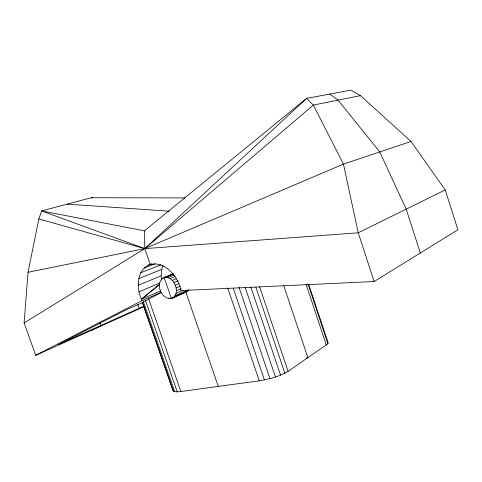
<?xml version="1.0" encoding="UTF-8"?>
<svg xmlns="http://www.w3.org/2000/svg" width="482" height="482" viewBox="0 0 482 482"><rect width="100%" height="100%" fill="white"/><g stroke="black" fill="none" stroke-linecap="round" stroke-linejoin="round"><path stroke-width="0.72" d="M144.232 306.606L35.728 355.306L24.1 322.94L28.034 272.27L38.867 218.948L41.621 210.923L91.182 197.747L185.118 197.915M161.368 292.194L142.1 300.599C135.918 288.742 136.219 268.86 151.131 263.973M161.633 280.048L161.139 275.831L161.741 269.366L163.073 265.576M173.213 273.806L164.181 277.56L171.387 298.436C181.618 294.219 174.52 275.668 164.181 277.56C154.234 282.048 161.199 300.129 171.387 298.436L186.383 291.821L189.095 289.658M161.578 292.345L142.389 302.413L173.261 391.107L174.659 391.697L177.237 391.842L180.828 391.523L259.28 380.822C269.251 379.159 279.331 376.575 288.091 371.375L327.899 343.732L328.103 342.642L308.739 284.44M160.657 290.881L141.371 299.244L159.602 284.061M445.235 189.92L358.24 232.8L144.787 248.628L41.621 210.923L144.383 230.83L306.618 98.352L350.926 90.158L360.482 95.629L411.013 141.461L445.235 189.92L457.9 229.763L374.165 281.524L180.991 290.568C178.213 276.307 164.26 259.509 148.335 265.052M141.371 299.244L159.656 284.494M24.1 322.94L144.787 248.628L343.449 164.115L411.013 141.461M35.728 355.306L142.1 300.599M91.676 330.315L100.997 325.573L100.015 322.789M143.654 302.136L125.856 309.962L58.244 344.636L143.913 306.16M170.833 298.629L188.167 290.773M171.978 298.34L186.383 291.821M175.159 295.587L187.498 290.025M168.67 298.569L169.983 297.978M176.05 293.369L182.907 290.297M176.376 290.773L181.184 288.64M176.111 287.983L180.238 286.169M175.279 285.193L178.726 283.693M173.93 282.597L178.069 280.819M172.158 280.379L176.31 278.614M139.057 291.779L159.807 283.036M170.098 278.692L174.942 276.644M167.881 277.644L174.123 275.035M165.669 277.319L173.309 274.137M162.808 278.114L172.538 274.071M138.232 285.254L161.139 275.831M138.768 278.602L161.741 269.366M140.72 272.77L160.952 264.781M143.973 268.143L155.144 263.787M151.691 264.016L150.3 264.558L144.787 248.628L144.383 230.83M185.245 292.11L185.799 291.923L218.286 386.413M28.034 272.27L144.787 248.628L313.348 105.076L360.482 95.629M306.45 357.993L307.92 357.771L283.838 285.874M67.209 204.121L169.315 211.224M91.182 197.747L92.677 197.861M38.867 218.948L144.787 248.628L306.618 98.352L313.348 105.076L343.449 164.115L358.24 232.8L374.165 281.524M142.389 302.413L173.261 391.107M329.76 94.068L338.051 100.123L379.774 151.938L406.199 209.164L420.31 253.002M137.762 304.275L139.238 308.522M148.673 298.948L180.828 391.523M145.516 300.599L177.237 391.842M143.377 301.774L174.659 391.697M233.252 288.134L264.419 379.937M227.673 287.85L259.28 380.822M255.876 287.266L284.88 373.225M250.845 287.17L280.566 375.141M245.248 287.688L275.469 376.99M239.018 287.374L269.944 378.623M259.533 286.663L288.091 371.375M308.016 283.964L327.899 343.732M306.13 284.428L326.332 345.13"/></g></svg>
